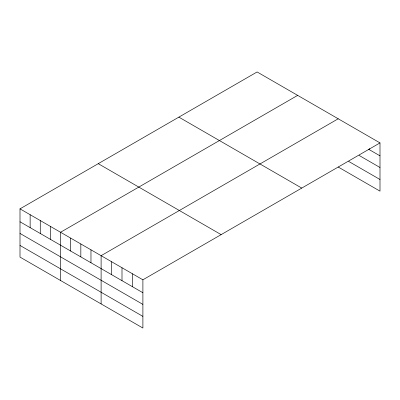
<?xml version="1.0" encoding="UTF-8"?>
<svg xmlns="http://www.w3.org/2000/svg" width="400" height="400" viewBox="0 0 400 400"><rect width="100%" height="100%" fill="white"/><g stroke="black" fill="none" stroke-linecap="round" stroke-linejoin="round"><path stroke-width="0.6" d="M380 142.91L257.105 71.96L20 208.85L20 257.09L142.895 328.04L142.895 279.805L380 142.91L380 191.15L338.215 167.025M297.66 95.375L60.555 232.265L60.555 280.505M338.215 118.785L101.11 255.68L101.11 303.92M368.51 149.21L380 155.84M359.11 155.43L380 167.495M348.66 161.405L380 179.5M178.86 117.135L301.755 188.085M98.245 163.675L221.14 234.63M20 208.85L142.895 279.805M20 221.785L142.895 292.735M20 233.435L142.895 304.385M20 245.44L142.895 316.39M369.555 148.58L369.555 149.81M132.445 273.77L132.445 286.705M122 267.74L122 280.675M111.555 261.71L111.555 274.64M90.97 249.825L90.97 262.76M80.83 243.97L80.83 256.905M70.695 238.12L70.695 251.05M50.415 226.41L50.415 239.345M40.275 220.56L40.275 233.49M30.14 214.705L30.14 227.635"/></g></svg>
